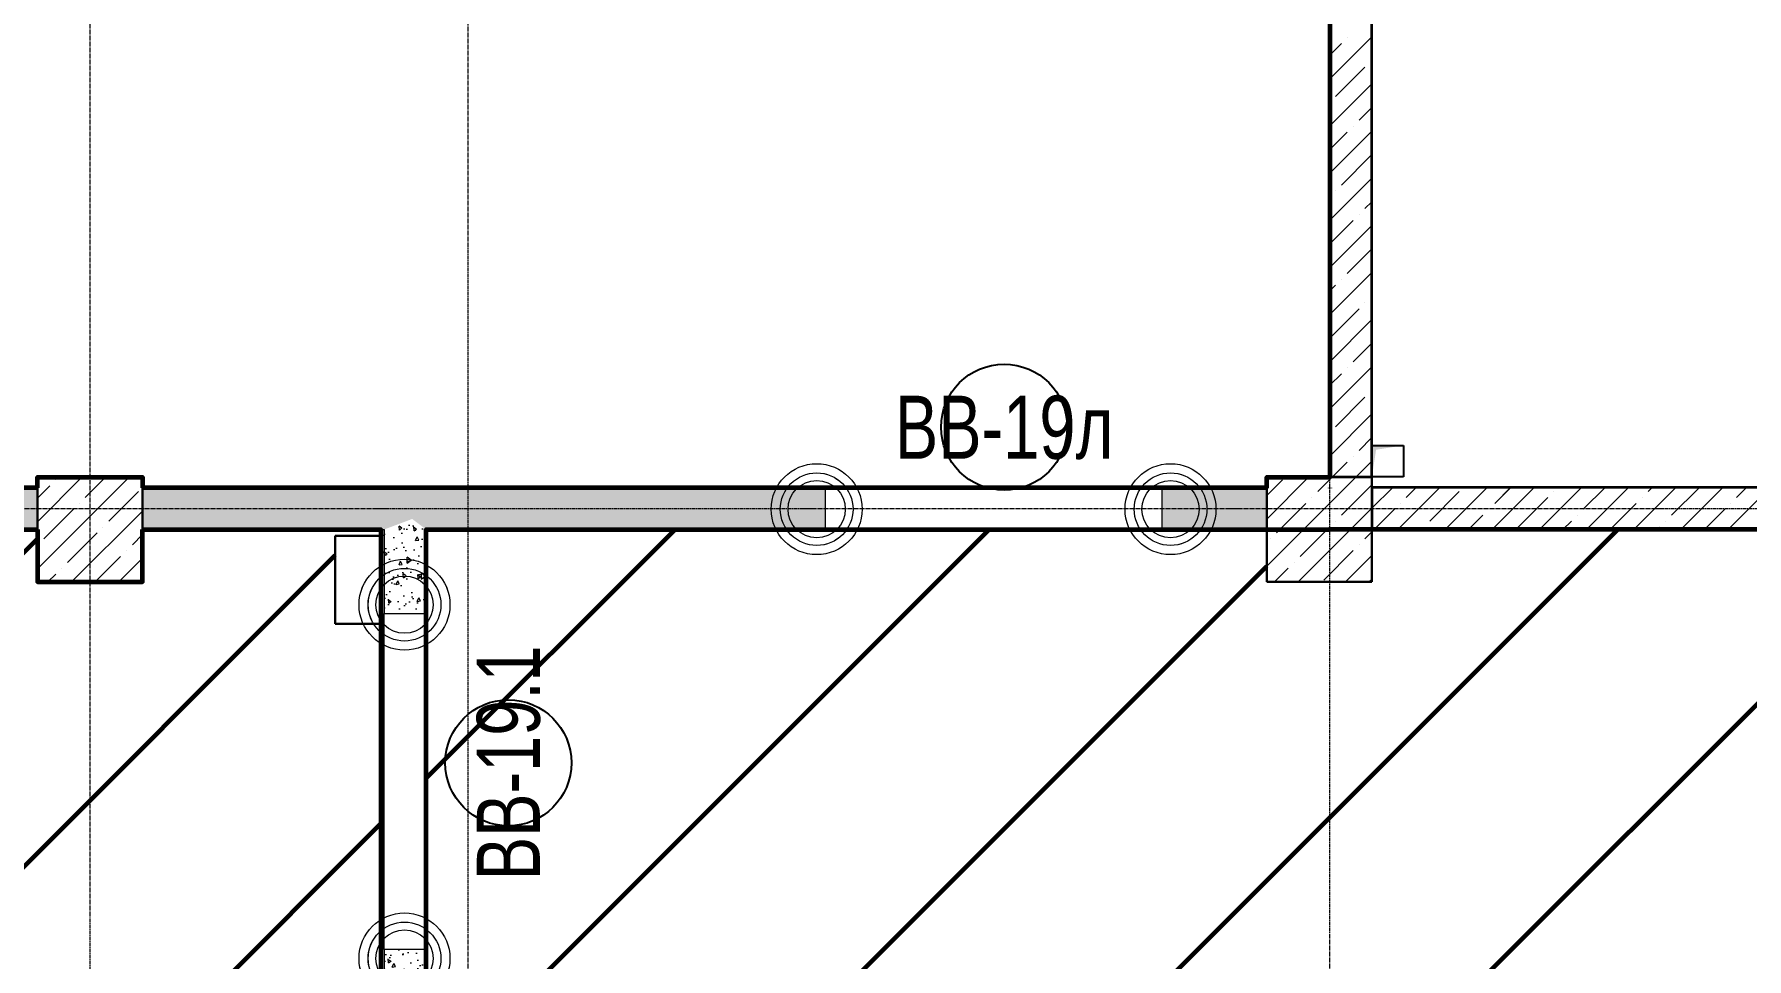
# Model space of a CAD drawing. Header units: millimetres. Extents: x 470010 to 1231400, y -134005 to 421770.
# Drawn here: x 690908 to 699058, y -4855 to -454 of the extents above; entities that cross this region are included whole.
import ezdxf
from ezdxf.enums import TextEntityAlignment as Align

# ---------------------------------------------------------------- set-up
doc = ezdxf.new("R2010")
doc.units = ezdxf.units.MM
doc.linetypes.add('CENTER2', pattern=[28.575, 19.05, -3.175, 3.175, -3.175])
doc.linetypes.add('HIDDEN2', pattern=[4.7625, 3.175, -1.5875])
doc.layers.get('Defpoints').update_dxf_attribs({"color": 140})
for name, color, linetype, lineweight in [('0) шп потолок', 3, 'Continuous', 60), ('АР_Витраж марка', 140, 'Continuous', 9), ('АР_Колонны', 70, 'Continuous', 30), ('АР_Стены ЖБ', 7, 'Continuous', 35), ('АР_Стены ПЕНОблок', 52, 'Continuous', 20), ('АР_Штриховка', 8, 'Continuous', 0)]:
    doc.layers.add(name, color=color, linetype=linetype, lineweight=lineweight)
doc.layers.add('АР_Делит', color=120, linetype='Continuous', lineweight=0, plot=False)
doc.layers.add('РД_Проем', color=230, linetype='Continuous', lineweight=0, plot=False)
for name, color, linetype, lineweight, true_color in [('МАГНИТЫ', 7, 'Continuous', 30, 0xd100d1), ('РД_Оси_100', 7, 'Continuous', 0, 0x525252), ('РД_проем_инж перемыч_фахверк', 7, 'Continuous', 18, 0xff1f1f)]:
    doc.layers.add(name, color=color, linetype=linetype, lineweight=lineweight, true_color=true_color)
doc.layers.add('РД_Витраж_вн', color=7, linetype='Continuous', true_color=0x148aff)
doc.styles.add('Arial_09', font='ARIALN.TTF', dxfattribs={"width": 0.9})
doc.styles.add('style1', font='ARIALN.TTF')

# ---------------------------------------------------------------- blocks, each defined once
blk = doc.blocks.new('СОШ_2200_АР_ОСИ_М100_28.05.24')
at = {"layer": 'РД_Оси_100', "color": 251, "linetype": 'CENTER2', "true_color": 0x636466}
for p, q in [((20100, -6155), (20100, 139938.679)), ((24200, -6155), (24200, 139938.679)), ((-5954.958, 90900), (119910, 90900))]:
    blk.add_line(p, q, dxfattribs=at)
blk.add_lwpolyline([(18300, -6196.31), (18300, 139538.679), (18450, 139938.679)], dxfattribs=at)
blk = doc.blocks.new('МаркаВитража1')
at = {"layer": 'Defpoints'}
blk.add_circle((0, 0), 3, dxfattribs=at)
at = {"color": 0, "linetype": 'ByBlock', "lineweight": -2, "style": 'Arial_09', "width": 0.9}
blk.add_attdef('АР-ОКНО:НАИМЕНОВАНИЕ', text='', height=3, dxfattribs=at).set_placement((0, 0), align=Align.MIDDLE)
blk = doc.blocks.new('A$C9108343f')
at = {"layer": 'АР_Штриховка', "linetype": 'Continuous', "lineweight": 0, "true_color": 0x000000}
h = blk.add_hatch(dxfattribs=at)
h.set_pattern_fill('AR-CONC', color=18, angle=-315, style=0)
h.set_pattern_definition([(95, (-63444.08, -115658.25), (140.09465, 117.55338), [19.05, -209.55]), (40, (-63444.08, -115658.25), (-160.01845, 110.17673), [15.24, -167.64058]), (145.451445, (-63432.4, -115648.45), (-19.9238, 227.7301), [16.19001, -178.09024]), (91.1842, (-63480, -115622.33), (221.41024, 161.95341), [28.575, -314.325]), (141.63556, (-63461.55, -115608.83), (-7.08662, 342.82676), [24.28502, -267.1356]), (36.18415, (-63480, -115622.33), (-7.08662, 342.82676), [22.85997, -251.45973]), (66, (-63453.06, -115613.35), (179.51998, 34.89515), [19.05, -209.55]), (11, (-63453.06, -115613.35), (-86.53993, 173.9412), [15.24, -167.64]), (116.451445, (-63438.1, -115610.44), (92.98005, 208.83634), [16.19001, -178.08994]), (82.5, (-63444.08, -115658.25), (-57.605469, 61.973414), [0, -165.608, 0, -170.18, 0, -168.275]), (52.5, (-63444.08, -115658.25), (-23.589727, 118.087), [0, -97.028, 0, -161.798, 0, -64.135]), (12.5, (-63484.135, -115698.3), (99.927863, 91.826196), [0, -63.5, 0, -198.12, 0, -262.89]), (2.5, (-63502.1, -115716.26), (86.763904, 122.72239), [0, -82.55, 0, -131.572, 0, -186.69])])
h.paths.add_polyline_path([(20005, 97755), (20005, 97555), (25205, 97555), (25205, 97755)], flags=0)
h = blk.add_hatch(dxfattribs=at)
h.set_pattern_fill('AR-CONC', color=18, angle=-315, style=0)
h.set_pattern_definition([(95, (-63444.08, -115658.25), (140.09465, 117.55338), [19.05, -209.55]), (40, (-63444.08, -115658.25), (-160.01845, 110.17673), [15.24, -167.64058]), (145.451445, (-63432.4, -115648.45), (-19.9238, 227.7301), [16.19001, -178.09024]), (91.1842, (-63480, -115622.33), (221.41024, 161.95341), [28.575, -314.325]), (141.63556, (-63461.55, -115608.83), (-7.08662, 342.82676), [24.28502, -267.1356]), (36.18415, (-63480, -115622.33), (-7.08662, 342.82676), [22.85997, -251.45973]), (66, (-63453.06, -115613.35), (179.51998, 34.89515), [19.05, -209.55]), (11, (-63453.06, -115613.35), (-86.53993, 173.9412), [15.24, -167.64]), (116.451445, (-63438.1, -115610.44), (92.98005, 208.83634), [16.19001, -178.08994]), (82.5, (-63444.08, -115658.25), (-57.605469, 61.973414), [0, -165.608, 0, -170.18, 0, -168.275]), (52.5, (-63444.08, -115658.25), (-23.589727, 118.087), [0, -97.028, 0, -161.798, 0, -64.135]), (12.5, (-63484.135, -115698.3), (99.927863, 91.826196), [0, -63.5, 0, -198.12, 0, -262.89]), (2.5, (-63502.1, -115716.26), (86.763904, 122.72239), [0, -82.55, 0, -131.572, 0, -186.69])])
h.paths.add_polyline_path([(25705, 97755), (25705, 97555), (26855, 97555), (26988.3, 97605), (27055, 97755)], flags=0)
h.paths.add_polyline_path([(27055, 97755), (26988.3, 97605), (27055, 97555), (28955, 97555), (28955, 97755)], flags=0)
h.paths.add_polyline_path([(30555, 97755), (30555, 97555), (31055, 97555), (31055, 97755)], flags=0)
h = blk.add_hatch(dxfattribs=at)
h.set_pattern_fill('AR-CONC', color=18, angle=45, style=0)
h.set_pattern_definition([(95, (-63444.08, -115658.25), (140.09465, 117.55338), [19.05, -209.55]), (40, (-63444.08, -115658.25), (-160.01845, 110.17673), [15.24, -167.64058]), (145.451445, (-63432.4, -115648.45), (-19.9238, 227.7301), [16.19001, -178.09024]), (91.1842, (-63480, -115622.33), (221.41024, 161.95341), [28.575, -314.325]), (141.63556, (-63461.55, -115608.83), (-7.08662, 342.82676), [24.28502, -267.1356]), (36.18415, (-63480, -115622.33), (-7.08662, 342.82676), [22.85997, -251.45973]), (66, (-63453.06, -115613.35), (179.51998, 34.89515), [19.05, -209.55]), (11, (-63453.06, -115613.35), (-86.53993, 173.9412), [15.24, -167.64]), (116.451445, (-63438.1, -115610.44), (92.98005, 208.83634), [16.19001, -178.08994]), (82.5, (-63444.08, -115658.25), (-57.605469, 61.973414), [0, -165.608, 0, -170.18, 0, -168.275]), (52.5, (-63444.08, -115658.25), (-23.589727, 118.087), [0, -97.028, 0, -161.798, 0, -64.135]), (12.5, (-63484.135, -115698.3), (99.927863, 91.826196), [0, -63.5, 0, -198.12, 0, -262.89]), (2.5, (-63502.1, -115716.26), (86.763904, 122.72239), [0, -82.55, 0, -131.572, 0, -186.69])])
h.paths.add_polyline_path([(26855, 94155), (27055, 94155), (27055, 95555), (26855, 95555)], flags=0)
h.paths.add_polyline_path([(26855, 97155), (27055, 97155), (27055, 97555), (26988.3, 97605), (26855, 97555)], flags=0)
at = {"color": 18, "linetype": 'Continuous', "true_color": 0x000000}
for p, q in [((31555, 97805), (31555, 97955)), ((31555, 97955), (31705, 97955)), ((31555, 97805), (31555, 97955)), ((31555, 97955), (31705, 97955)), ((31705, 97955), (31705, 97805)), ((31705, 97955), (31705, 97805)), ((31705, 97805), (31555, 97805)), ((31705, 97805), (31555, 97805))]:
    blk.add_line(p, q, dxfattribs=at)
blk.add_solid([(31555, 97805), (31555, 97955), (31575.2, 97934.5), (31705, 97955)], dxfattribs=at)
blk.add_solid([(31555, 97805), (31555, 97955), (31575.2, 97934.5), (31705, 97955)], dxfattribs=at)
at = {"layer": '0) шп потолок'}
for points in [[(13363.4, 97803.7), (13363.4, 107155.2), (31355, 107155.2), (31355, 97803.7)], [(25205, 97753.7), (25205, 97803.7), (25705, 97803.7), (25705, 97753.7)], [(31055, 97752.4), (31055, 97803.7), (31355, 97803.7)], [(25205, 97753.7), (20005, 97753.7)], [(31055, 97753.7), (25705, 97753.7)], [(31355, 97753.7), (31355, 97752.4)], [(20005, 97555), (25205, 97555)], [(25205, 97555), (25205, 97305), (25705, 97305), (25705, 97555)], [(25705, 97555), (26839, 97555), (26839, 95417.4)], [(31355, 95355), (31355, 94155), (27055, 94155), (27055, 97555), (31355, 97555)], [(40505, 97405), (40505, 97555), (31355, 97555)]]:
    blk.add_lwpolyline(points, dxfattribs=at)
at = {"layer": 'АР_Делит', "color": 18, "true_color": 0x000000}
for p, q in [((31555, 97755), (31555, 107155)), ((31555, 97755), (31555, 107155)), ((35555, 97755), (31555, 97755)), ((35555, 97755), (31555, 97755))]:
    blk.add_line(p, q, dxfattribs=at)
for centre, radius in [((28913, 97651.6), 216.3), ((28913, 97651.6), 173), ((30596.9, 97651.6), 216.3), ((30596.9, 97651.6), 173), ((28913, 97651.6), 136.2), ((30596.9, 97651.6), 136.2), ((26951.6, 97196.9), 216.3), ((26951.6, 97196.9), 173), ((26951.6, 97196.9), 136.2), ((26951.6, 95513.1), 216.3), ((26951.6, 95513.1), 173), ((26951.6, 95513.1), 136.2)]:
    blk.add_circle(centre, radius, dxfattribs=at)
at = {"layer": 'АР_Колонны', "color": 18, "linetype": 'HIDDEN2', "lineweight": 25, "true_color": 0x000000}
for p, q in [((25205, 97805), (25705, 97805)), ((25205, 97305), (25205, 97805)), ((25705, 97805), (25705, 97305)), ((31055, 97805), (31555, 97805)), ((31055, 97305), (31055, 97805)), ((31555, 97805), (31555, 97305)), ((25705, 97305), (25205, 97305)), ((31555, 97305), (31055, 97305))]:
    blk.add_line(p, q, dxfattribs=at)
at = {"layer": 'АР_Колонны', "color": 18, "linetype": 'Continuous', "lineweight": 15, "true_color": 0x000000}
for p, q in [((25705, 97805), (25205, 97805)), ((25205, 97805), (25205, 97305)), ((25705, 97805), (25205, 97805)), ((25205, 97805), (25205, 97305)), ((25705, 97305), (25705, 97805)), ((25705, 97305), (25705, 97805)), ((31555, 97805), (31055, 97805)), ((31055, 97805), (31055, 97305)), ((31555, 97805), (31055, 97805)), ((31055, 97805), (31055, 97305)), ((31555, 97305), (31555, 97805)), ((31555, 97305), (31555, 97805)), ((25205, 97305), (25705, 97305)), ((25205, 97305), (25705, 97305)), ((31055, 97305), (31555, 97305)), ((31055, 97305), (31555, 97305))]:
    blk.add_line(p, q, dxfattribs=at)
at = {"layer": 'АР_Стены ЖБ', "color": 18, "linetype": 'Continuous', "lineweight": 35, "true_color": 0x000000}
for p, q in [((31355, 106855), (31355, 97805)), ((31555, 97805), (31555, 106855)), ((31355, 97805), (31555, 97805)), ((35555, 97755), (31555, 97755)), ((31555, 97755), (31555, 97555)), ((31555, 97555), (35755, 97555))]:
    blk.add_line(p, q, dxfattribs=at)
at = {"layer": 'АР_Стены ЖБ', "color": 18, "linetype": 'Continuous', "lineweight": 30, "true_color": 0x000000}
for p, q in [((25705, 97805), (25205, 97805)), ((25205, 97805), (25205, 97305)), ((25705, 97305), (25705, 97805)), ((31555, 97805), (31055, 97805)), ((31055, 97805), (31055, 97305)), ((31555, 97305), (31555, 97805)), ((25205, 97305), (25705, 97305)), ((31055, 97305), (31555, 97305))]:
    blk.add_line(p, q, dxfattribs=at)
at = {"layer": 'АР_Стены ПЕНОблок', "color": 18, "linetype": 'Continuous', "lineweight": 20, "true_color": 0x000000}
for p, q in [((25205, 97755), (20005, 97755)), ((25205, 97555), (25205, 97755)), ((25705, 97755), (25705, 97555)), ((27055, 97755), (25705, 97755)), ((28955, 97755), (27055, 97755)), ((28955, 97555), (28955, 97755)), ((30555, 97755), (30555, 97555)), ((31055, 97755), (30555, 97755)), ((31055, 97555), (31055, 97755)), ((20005, 97555), (25205, 97555)), ((25705, 97555), (26855, 97555)), ((26855, 97555), (26855, 97155)), ((27055, 97155), (27055, 97555)), ((27055, 97555), (28955, 97555)), ((30555, 97555), (31055, 97555)), ((26855, 97155), (27055, 97155)), ((27055, 95555), (26855, 95555)), ((26855, 95555), (26855, 94155)), ((27055, 94155), (27055, 95555))]:
    blk.add_line(p, q, dxfattribs=at)
at = {"layer": 'АР_Штриховка', "color": 18, "linetype": 'Continuous', "lineweight": 5, "true_color": 0x000000}
for p, q in [((31355, 99700.7), (31555, 99900.7)), ((31355, 99813), (31409.9, 99867.9)), ((31437.9, 99896), (31437.9, 99896)), ((31381.8, 99615.3), (31522.1, 99755.6)), ((31550.2, 99783.7), (31550.2, 99783.7)), ((31355, 99476.2), (31555, 99676.2)), ((31494.1, 99503.1), (31555, 99564)), ((31355, 99251.7), (31555, 99451.7)), ((31355, 99364), (31437.9, 99446.9)), ((31466, 99475), (31466, 99475)), ((31409.9, 99194.4), (31550.2, 99334.7)), ((31355, 99027.2), (31555, 99227.2)), ((31381.8, 99166.3), (31381.8, 99166.3)), ((31522.1, 99082.1), (31555, 99115)), ((31355, 98915), (31466, 99026)), ((31494.1, 99054.1), (31494.1, 99054.1)), ((31355, 98802.7), (31555, 99002.7)), ((31437.9, 98773.4), (31555, 98890.5)), ((31355, 98578.2), (31555, 98778.2)), ((31355, 98690.5), (31381.8, 98717.3)), ((31409.9, 98745.4), (31409.9, 98745.4)), ((31522.1, 98633.1), (31522.1, 98633.1)), ((31550.2, 98661.2), (31555, 98665.9)), ((31355, 98465.9), (31494.1, 98605)), ((31355, 98353.7), (31555, 98553.7)), ((31466, 98352.5), (31555, 98441.4)), ((31355, 98129.2), (31555, 98329.2)), ((31355, 98241.4), (31409.9, 98296.4)), ((31437.9, 98324.4), (31437.9, 98324.4)), ((31550.2, 98212.2), (31550.2, 98212.2)), ((31381.8, 98043.8), (31522.1, 98184.1)), ((31355, 97904.7), (31555, 98104.7)), ((31494.1, 97931.5), (31555, 97992.4)), ((31367.5, 97805), (31437.9, 97875.4)), ((31466, 97903.5), (31466, 97903.5)), ((31479.8, 97805), (31555, 97880.2)), ((25205, 97591.8), (25418.1, 97805)), ((25205, 97367.3), (25642.6, 97805)), ((25432.4, 97707), (25530.4, 97805)), ((31055, 97604.7), (31255.3, 97805)), ((31055, 97380.2), (31479.8, 97805)), ((31297.6, 97735.1), (31367.5, 97805)), ((25205, 97704.1), (25264, 97763.1)), ((25292.1, 97791.2), (25292.1, 97791.2)), ((25544.6, 97594.8), (25685, 97735.1)), ((31055, 97716.9), (31129.2, 97791.2)), ((31409.9, 97622.8), (31550.2, 97763.1)), ((31555, 97655.7), (31654.3, 97755)), ((31678.8, 97555), (31878.8, 97755)), ((31718.6, 97707), (31766.5, 97755)), ((31830.8, 97594.8), (31971.1, 97735.1)), ((31903.3, 97555), (32103.3, 97755)), ((32127.8, 97555), (32327.8, 97755)), ((32139.5, 97679), (32215.6, 97755)), ((32352.3, 97555), (32552.3, 97755)), ((32420.2, 97735.1), (32420.2, 97735.1)), ((32560.5, 97650.9), (32664.6, 97755)), ((32576.8, 97555), (32776.8, 97755)), ((32801.3, 97555), (33001.3, 97755)), ((32869.2, 97735.1), (32889.1, 97755)), ((32981.4, 97622.8), (33113.6, 97755)), ((33025.8, 97555), (33225.8, 97755)), ((33250.3, 97555), (33450.3, 97755)), ((33290.1, 97707), (33338.1, 97755)), ((25235.9, 97510.6), (25376.3, 97650.9)), ((25367.1, 97305), (25705, 97642.8)), ((25404.3, 97679), (25404.3, 97679)), ((31101.2, 97538.6), (31241.5, 97679)), ((31204.3, 97305), (31555, 97655.7)), ((31269.6, 97707), (31269.6, 97707)), ((31566.5, 97555), (31662.4, 97650.9)), ((31690.5, 97679), (31690.5, 97679)), ((32111.5, 97650.9), (32111.5, 97650.9)), ((32251.8, 97566.7), (32392.1, 97707)), ((32689.1, 97555), (32813, 97679)), ((32841.1, 97707), (32841.1, 97707)), ((33138.1, 97555), (33234, 97650.9)), ((33262.1, 97679), (33262.1, 97679)), ((25516.6, 97566.7), (25516.6, 97566.7)), ((31213.4, 97426.4), (31353.7, 97566.7)), ((31381.8, 97594.8), (31381.8, 97594.8)), ((31802.8, 97566.7), (31802.8, 97566.7)), ((32015.6, 97555), (32083.4, 97622.8)), ((32464.6, 97555), (32504.3, 97594.8)), ((32532.4, 97622.8), (32532.4, 97622.8)), ((32913.6, 97555), (32925.3, 97566.7)), ((32953.4, 97594.8), (32953.4, 97594.8)), ((25207.9, 97482.5), (25207.9, 97482.5)), ((25348.2, 97398.3), (25488.5, 97538.6)), ((25656.9, 97482.5), (25705, 97530.6)), ((31073.1, 97510.6), (31073.1, 97510.6)), ((31494.1, 97482.5), (31494.1, 97482.5)), ((31522.1, 97510.6), (31555, 97543.4)), ((25479.4, 97305), (25600.8, 97426.4)), ((25591.6, 97305), (25705, 97418.3)), ((25628.8, 97454.5), (25628.8, 97454.5)), ((31185.4, 97398.3), (31185.4, 97398.3)), ((31325.7, 97314.1), (31466, 97454.5)), ((31428.8, 97305), (31555, 97431.2)), ((25254.9, 97305), (25292.1, 97342.2)), ((25320.1, 97370.3), (25320.1, 97370.3)), ((25703.9, 97305), (25705, 97306.1)), ((31092, 97305), (31157.3, 97370.3)), ((31541.1, 97305), (31555, 97318.9))]:
    blk.add_line(p, q, dxfattribs=at)
at = {"layer": 'МАГНИТЫ', "color": 18, "true_color": 0x000000}
for p, q in [((26839, 97525.3), (26622.3, 97525.3)), ((26622.3, 97525.3), (26622.3, 97105.6)), ((26839, 97105.6), (26839, 97525.3)), ((26622.3, 97105.6), (26839, 97105.6))]:
    blk.add_line(p, q, dxfattribs=at)
at = {"layer": 'РД_Витраж_вн', "color": 18, "linetype": 'Continuous', "lineweight": 15, "true_color": 0x000000}
for p, q in [((28955, 97755), (30555, 97755)), ((28955, 97555), (30555, 97555)), ((26855, 95555), (26855, 97155)), ((27055, 95555), (27055, 97155))]:
    blk.add_line(p, q, dxfattribs=at)
at = {"layer": 'РД_Проем', "color": 18, "linetype": 'Continuous', "lineweight": 15, "true_color": 0x000000}
for p, q in [((28955, 97755), (30555, 97755)), ((28955, 97555), (30555, 97555)), ((26855, 95555), (26855, 97155)), ((27055, 95555), (27055, 97155))]:
    blk.add_line(p, q, dxfattribs=at)
at = {"layer": 'РД_проем_инж перемыч_фахверк', "color": 18, "linetype": 'Continuous', "lineweight": 15, "true_color": 0x000000}
for p, q in [((30555, 97755), (28955, 97755)), ((30555, 97555), (28955, 97555)), ((26855, 95555), (26855, 97155)), ((27055, 95555), (27055, 97155))]:
    blk.add_line(p, q, dxfattribs=at)
at = {"layer": 'АР_Витраж марка', "color": 18, "linetype": 'Continuous', "lineweight": 15, "true_color": 0x000000, "xscale": 100, "yscale": 100, "zscale": 100}
blk.add_blockref('МаркаВитража1', (29805.1, 98041.8), dxfattribs=at).add_auto_attribs({'АР-ОКНО:НАИМЕНОВАНИЕ': 'ВВ-19л'})
at = {"layer": 'АР_Витраж марка', "color": 18, "linetype": 'Continuous', "lineweight": 15, "true_color": 0x000000, "xscale": 100, "yscale": 100, "zscale": 100, "rotation": 89.99999999999999}
blk.add_blockref('МаркаВитража1', (27445.6, 96444.2), dxfattribs=at).add_auto_attribs({'АР-ОКНО:НАИМЕНОВАНИЕ': 'ВВ-19.1'})
at = {"layer": 'РД_Оси_100'}
blk.add_blockref('СОШ_2200_АР_ОСИ_М100_28.05.24', (7155, 6755), dxfattribs=at)
at = {"layer": 'Defpoints', "color": 18, "true_color": 0x000000, "style": 'style1'}
for p in [(143949.3, 316089.1), (143975, 281639.5), (143890.4, 273244.7), (143840, 264276.8), (143967.8, 254892.4), (12252, 104178.1), (12382.6, 96023.1)]:
    blk.add_attdef('АР-ПОМЕЩЕНИЕ:НАИМЕНОВАНИЕ', text='', height=100, dxfattribs=at).set_placement(p, align=Align.MIDDLE)
at = {"layer": 'Defpoints', "color": 18, "true_color": 0x000000, "style": 'style1', "flags": 8}
for p in [(143951.3, 279099.1), (143848.3, 269251.1), (143875.3, 260094.2), (144049.7, 250824.7), (163419.3, 238153.4), (155897.5, 237966), (183037.2, 237966), (143342.9, 237876.2)]:
    blk.add_attdef('АР-ПОМЕЩЕНИЕ:НАИМЕНОВАНИЕ', text='', height=100, dxfattribs=at).set_placement(p, align=Align.MIDDLE)

msp = doc.modelspace()

# ---------------------------------------------------------------- hatches: boundary and pattern name
at = {"layer": '0) шп потолок'}
h = msp.add_hatch(dxfattribs=at)
h.set_pattern_fill('ANSI31', color=3, scale=333)
h.paths.add_polyline_path([(714593.57, 6788.758), (712723.57, 6788.758), (712723.57, 6488.758), (712473.57, 6488.758), (712473.57, 3788.758), (712473.57, 2938.758), (712723.57, 2938.758), (712723.57, 2438.758), (712473.57, 2438.758), (712473.57, -2461.242), (712723.57, -2461.242), (712723.57, -2961.242), (714593.57, -2961.242)])
h.paths.add_polyline_path([(712753.57, 6599.212, -1), (712999.455, 6599.212, -1)], flags=16)
h.paths.add_polyline_path([(718363.57, -3011.242), (718273.57, -3011.242), (714593.57, -3011.242), (712723.57, -2961.242), (712723.57, -2989.526), (711945.1, -2989.526), (711323.57, -2961.242), (710019.577, -2961.242), (708193.571, -2961.242), (706723.57, -2961.242), (706223.57, -2961.242), (706223.57, -2811.242), (704923.57, -2811.242), (704883.7, -2811.242), (704523.57, -2811.242), (702823.57, -2811.242), (701473.57, -2811.242), (697285.158, -2811.242), (697273.57, -2822.83), (697273.57, -3061.242), (696773.57, -3061.242), (696773.57, -2811.242), (696273.57, -2811.242), (694673.57, -2811.242), (692773.57, -2811.242), (692773.57, -3211.242), (692773.57, -4811.242), (692773.57, -6211.242), (693537.728, -6211.242), (695721.755, -6211.242), (696873.57, -6211.242), (697073.57, -6211.242), (697073.57, -5011.242), (700673.57, -5011.242), (702713.57, -5011.242), (704009.577, -5011.242), (706223.57, -5011.242), (706723.573, -5011.242), (708123.57, -5011.242), (709453.57, -5011.242), (709683.57, -5011.242), (710983.57, -5011.242), (712223.57, -5011.242), (712773.57, -5011.242), (714142.501, -5011.242), (718363.57, -5011.242), (718363.57, -4711.242)])
h.paths.add_polyline_path([(717877.889, -3302.242), (717877.889, -3085.57), (718297.563, -3085.57), (718297.563, -3302.242)], flags=16)
h.paths.add_polyline_path([(717876.889, -4728.57), (718296.563, -4728.57), (718296.563, -4945.242), (717876.889, -4945.242)], flags=16)
h = msp.add_hatch(dxfattribs=at)
h.set_pattern_fill('ANSI31', color=3, scale=333)
h.paths.add_polyline_path([(692573.57, -5368.49), (692340.917, -5368.49), (692340.917, -4949.182), (692340.917, -4948.816), (692557.589, -4948.816), (692557.589, -3260.628), (692340.917, -3260.628), (692340.917, -2811.242), (691447.991, -2811.242), (691423.57, -2835.663), (691423.57, -3061.242), (690923.57, -3061.242), (690923.57, -2811.242), (685723.57, -2811.242), (685723.57, -3061.242), (685223.57, -3061.242), (685223.57, -2811.242), (679436.899, -2811.242), (679423.57, -2824.571), (679423.57, -3061.242), (678923.57, -3061.242), (678923.57, -2811.242), (674843.57, -2811.242), (674843.57, -3131.242), (672973.57, -3131.242), (672973.57, -4861.242), (673273.57, -4861.242), (673273.57, -4948.816), (678973.57, -4948.816), (678973.57, -4911.242), (679373.57, -4911.242), (685273.57, -4937.019), (685273.57, -4911.242), (685673.57, -4911.242), (687973.686, -4948.816), (687973.686, -5011.242), (687973.944, -5011.242), (687973.944, -8731.242), (690973.57, -8731.242), (690973.57, -6211.242), (692573.57, -6211.242)])
at = {"layer": 'АР_Штриховка', "linetype": 'Continuous', "lineweight": 0, "true_color": 0x000000}
h = msp.add_hatch(dxfattribs=at)
h.set_pattern_fill('AR-CONC', color=18, angle=-315, style=0)
h.set_pattern_definition([(95, (602274.53, -216024.49), (140.09465, 117.55338), [19.05, -209.55]), (40, (602274.53, -216024.5), (-160.01845, 110.17673), [15.24, -167.64058]), (145.451445, (602286.2, -216014.7), (-19.9238, 227.7301), [16.19001, -178.09024]), (91.1842, (602238.6, -215988.57), (221.41024, 161.95341), [28.575, -314.325]), (141.63556, (602257.06, -215975.07), (-7.08662, 342.82676), [24.28502, -267.1356]), (36.18415, (602238.6, -215988.57), (-7.08662, 342.82676), [22.85997, -251.45973]), (66, (602265.55, -215979.59), (179.51998, 34.89515), [19.05, -209.55]), (11, (602265.55, -215979.59), (-86.53993, 173.9412), [15.24, -167.64]), (116.451445, (602280.51, -215976.68), (92.98005, 208.83634), [16.19001, -178.08994]), (82.5, (602274.53, -216024.49), (-57.605469, 61.973414), [0, -165.608, 0, -170.18, 0, -168.275]), (52.5, (602274.53, -216024.49), (-23.589727, 118.087), [0, -97.028, 0, -161.798, 0, -64.135]), (12.5, (602234.48, -216064.544), (99.927863, 91.826196), [0, -63.5, 0, -198.12, 0, -262.89]), (2.5, (602216.52, -216082.5), (86.763904, 122.72239), [0, -82.55, 0, -131.572, 0, -186.69])])
h.paths.add_polyline_path([(685723.573, -2611.242), (685723.573, -2811.242), (690923.57, -2811.242), (690923.57, -2611.242)], flags=0)
h = msp.add_hatch(dxfattribs=at)
h.set_pattern_fill('AR-CONC', color=18, angle=-315, style=0)
h.set_pattern_definition([(95, (602274.53, -216024.49), (140.09465, 117.55338), [19.05, -209.55]), (40, (602274.53, -216024.5), (-160.01845, 110.17673), [15.24, -167.64058]), (145.451445, (602286.2, -216014.7), (-19.9238, 227.7301), [16.19001, -178.09024]), (91.1842, (602238.6, -215988.57), (221.41024, 161.95341), [28.575, -314.325]), (141.63556, (602257.06, -215975.07), (-7.08662, 342.82676), [24.28502, -267.1356]), (36.18415, (602238.6, -215988.57), (-7.08662, 342.82676), [22.85997, -251.45973]), (66, (602265.55, -215979.59), (179.51998, 34.89515), [19.05, -209.55]), (11, (602265.55, -215979.59), (-86.53993, 173.9412), [15.24, -167.64]), (116.451445, (602280.51, -215976.68), (92.98005, 208.83634), [16.19001, -178.08994]), (82.5, (602274.53, -216024.49), (-57.605469, 61.973414), [0, -165.608, 0, -170.18, 0, -168.275]), (52.5, (602274.53, -216024.49), (-23.589727, 118.087), [0, -97.028, 0, -161.798, 0, -64.135]), (12.5, (602234.48, -216064.544), (99.927863, 91.826196), [0, -63.5, 0, -198.12, 0, -262.89]), (2.5, (602216.52, -216082.5), (86.763904, 122.72239), [0, -82.55, 0, -131.572, 0, -186.69])])
h.paths.add_polyline_path([(691423.573, -2611.242), (691423.573, -2811.242), (692573.57, -2811.242), (692706.903, -2761.242), (692773.57, -2611.242)], flags=0)
h.paths.add_polyline_path([(692773.57, -2611.242), (692706.903, -2761.242), (692773.57, -2811.242), (694673.57, -2811.242), (694673.57, -2611.242)], flags=0)
h.paths.add_polyline_path([(696273.57, -2611.242), (696273.57, -2811.242), (696773.57, -2811.242), (696773.57, -2611.242)], flags=0)
h = msp.add_hatch(dxfattribs=at)
h.set_pattern_fill('AR-CONC', color=18, angle=45, style=0)
h.set_pattern_definition([(95, (602274.53, -216024.49), (140.09465, 117.55338), [19.05, -209.55]), (40, (602274.53, -216024.5), (-160.01845, 110.17673), [15.24, -167.64058]), (145.451445, (602286.2, -216014.7), (-19.9238, 227.7301), [16.19001, -178.09024]), (91.1842, (602238.6, -215988.57), (221.41024, 161.95341), [28.575, -314.325]), (141.63556, (602257.06, -215975.07), (-7.08662, 342.82676), [24.28502, -267.1356]), (36.18415, (602238.6, -215988.57), (-7.08662, 342.82676), [22.85997, -251.45973]), (66, (602265.55, -215979.59), (179.51998, 34.89515), [19.05, -209.55]), (11, (602265.55, -215979.59), (-86.53993, 173.9412), [15.24, -167.64]), (116.451445, (602280.51, -215976.68), (92.98005, 208.83634), [16.19001, -178.08994]), (82.5, (602274.53, -216024.49), (-57.605469, 61.973414), [0, -165.608, 0, -170.18, 0, -168.275]), (52.5, (602274.53, -216024.49), (-23.589727, 118.087), [0, -97.028, 0, -161.798, 0, -64.135]), (12.5, (602234.48, -216064.544), (99.927863, 91.826196), [0, -63.5, 0, -198.12, 0, -262.89]), (2.5, (602216.52, -216082.5), (86.763904, 122.72239), [0, -82.55, 0, -131.572, 0, -186.69])])
h.paths.add_polyline_path([(692573.57, -6211.242), (692773.57, -6211.242), (692773.57, -4811.242), (692573.57, -4811.242)], flags=0)
h.paths.add_polyline_path([(692573.57, -3211.242), (692773.57, -3211.242), (692773.57, -2811.242), (692706.903, -2761.242), (692573.57, -2811.242)], flags=0)

# ---------------------------------------------------------------- linework, layer by layer
at = {"color": 18, "linetype": 'Continuous', "true_color": 0x000000}
for p, q in [((697273.57, -2561.242), (697273.57, -2411.242)), ((697273.57, -2411.242), (697423.57, -2411.242)), ((697273.57, -2561.242), (697273.57, -2411.242)), ((697273.57, -2411.242), (697423.57, -2411.242)), ((697423.57, -2411.242), (697423.57, -2561.242)), ((697423.57, -2411.242), (697423.57, -2561.242)), ((697423.57, -2561.242), (697273.57, -2561.242)), ((697423.57, -2561.242), (697273.57, -2561.242))]:
    msp.add_line(p, q, dxfattribs=at)
msp.add_solid([(697273.57, -2561.242), (697273.57, -2411.242), (697293.767, -2431.729), (697423.57, -2411.242)], dxfattribs=at)
msp.add_solid([(697273.57, -2561.242), (697273.57, -2411.242), (697293.767, -2431.729), (697423.57, -2411.242)], dxfattribs=at)
at = {"layer": '0) шп потолок'}
for points in [[(679082.014, -2562.566), (679082.014, 6788.994), (697073.57, 6788.994), (697073.57, -2562.566)], [(690923.57, -2612.566), (690923.57, -2562.566), (691423.573, -2562.566), (691423.573, -2612.566)], [(696773.57, -2613.89), (696773.57, -2562.566), (697073.57, -2562.566)], [(690923.57, -2612.566), (685723.573, -2612.566)], [(696773.57, -2612.566), (691423.573, -2612.566)], [(697073.57, -2612.566), (697073.57, -2613.89)], [(685723.57, -2811.242), (690923.57, -2811.242)], [(690923.57, -2811.242), (690923.57, -3061.242), (691423.57, -3061.242), (691423.57, -2811.242)], [(691423.57, -2811.242), (692557.589, -2811.242), (692557.589, -4948.816)], [(697073.57, -5011.242), (697073.57, -6211.242), (692773.57, -6211.242), (692773.57, -2811.242), (697073.57, -2811.242)], [(706223.57, -2961.242), (706223.57, -2811.242), (697073.57, -2811.242)]]:
    msp.add_lwpolyline(points, dxfattribs=at)
at = {"layer": 'АР_Делит', "color": 18, "true_color": 0x000000}
for p, q in [((697273.57, -2611.242), (697273.57, 6788.758)), ((697273.57, -2611.242), (697273.57, 6788.758)), ((701273.57, -2611.242), (697273.57, -2611.242)), ((701273.57, -2611.242), (697273.57, -2611.242))]:
    msp.add_line(p, q, dxfattribs=at)
for centre, radius in [((694631.65, -2714.629), 216.336), ((696315.49, -2714.629), 216.336), ((694631.65, -2714.629), 173.036), ((694631.65, -2714.629), 136.212), ((696315.49, -2714.629), 173.036), ((696315.49, -2714.629), 136.212), ((692670.183, -3169.322), 216.336), ((692670.183, -3169.322), 173.036), ((692670.183, -3169.322), 136.212), ((692670.183, -4853.162), 216.336), ((692670.183, -4853.162), 173.036), ((692670.183, -4853.162), 136.212)]:
    msp.add_circle(centre, radius, dxfattribs=at)
at = {"layer": 'АР_Колонны', "color": 18, "linetype": 'HIDDEN2', "lineweight": 25, "true_color": 0x000000}
for p, q in [((690923.57, -2561.242), (691423.57, -2561.242)), ((690923.57, -3061.242), (690923.57, -2561.242)), ((691423.57, -2561.242), (691423.57, -3061.242)), ((696773.57, -2561.242), (697273.57, -2561.242)), ((696773.57, -3061.242), (696773.57, -2561.242)), ((697273.57, -2561.242), (697273.57, -3061.242)), ((691423.57, -3061.242), (690923.57, -3061.242)), ((697273.57, -3061.242), (696773.57, -3061.242))]:
    msp.add_line(p, q, dxfattribs=at)
at = {"layer": 'АР_Колонны', "color": 18, "linetype": 'Continuous', "lineweight": 15, "true_color": 0x000000}
for p, q in [((691423.57, -2561.242), (690923.57, -2561.242)), ((690923.57, -2561.242), (690923.57, -3061.242)), ((691423.57, -2561.242), (690923.57, -2561.242)), ((690923.57, -2561.242), (690923.57, -3061.242)), ((691423.57, -3061.242), (691423.57, -2561.242)), ((691423.57, -3061.242), (691423.57, -2561.242)), ((697273.57, -2561.242), (696773.57, -2561.242)), ((696773.57, -2561.242), (696773.57, -3061.242)), ((697273.57, -2561.242), (696773.57, -2561.242)), ((696773.57, -2561.242), (696773.57, -3061.242)), ((697273.57, -3061.242), (697273.57, -2561.242)), ((697273.57, -3061.242), (697273.57, -2561.242)), ((690923.57, -3061.242), (691423.57, -3061.242)), ((690923.57, -3061.242), (691423.57, -3061.242)), ((696773.57, -3061.242), (697273.57, -3061.242)), ((696773.57, -3061.242), (697273.57, -3061.242))]:
    msp.add_line(p, q, dxfattribs=at)
at = {"layer": 'АР_Стены ЖБ', "color": 18, "linetype": 'Continuous', "lineweight": 35, "true_color": 0x000000}
for p, q in [((697073.57, 6488.758), (697073.57, -2561.242)), ((697273.57, -2561.242), (697273.57, 6488.758)), ((697073.57, -2561.242), (697273.57, -2561.242)), ((701273.57, -2611.242), (697273.57, -2611.242)), ((697273.57, -2611.242), (697273.57, -2811.242)), ((697273.57, -2811.242), (701473.57, -2811.242))]:
    msp.add_line(p, q, dxfattribs=at)
at = {"layer": 'АР_Стены ЖБ', "color": 18, "linetype": 'Continuous', "lineweight": 30, "true_color": 0x000000}
for p, q in [((691423.57, -2561.242), (690923.57, -2561.242)), ((690923.57, -2561.242), (690923.57, -3061.242)), ((691423.57, -3061.242), (691423.57, -2561.242)), ((697273.57, -2561.242), (696773.57, -2561.242)), ((696773.57, -2561.242), (696773.57, -3061.242)), ((697273.57, -3061.242), (697273.57, -2561.242)), ((690923.57, -3061.242), (691423.57, -3061.242)), ((696773.57, -3061.242), (697273.57, -3061.242))]:
    msp.add_line(p, q, dxfattribs=at)
at = {"layer": 'АР_Стены ПЕНОблок', "color": 18, "linetype": 'Continuous', "lineweight": 20, "true_color": 0x000000}
for p, q in [((690923.57, -2611.242), (685723.573, -2611.242)), ((690923.57, -2811.242), (690923.57, -2611.242)), ((691423.573, -2611.242), (691423.573, -2811.242)), ((692773.57, -2611.242), (691423.573, -2611.242)), ((694673.57, -2611.242), (692773.57, -2611.242)), ((694673.57, -2811.242), (694673.57, -2611.242)), ((696273.57, -2611.242), (696273.57, -2811.242)), ((696773.57, -2611.242), (696273.57, -2611.242)), ((696773.57, -2811.242), (696773.57, -2611.242)), ((685723.573, -2811.242), (690923.57, -2811.242)), ((691423.573, -2811.242), (692573.57, -2811.242)), ((692573.57, -2811.242), (692573.57, -3211.242)), ((692773.57, -3211.242), (692773.57, -2811.242)), ((692773.57, -2811.242), (694673.57, -2811.242)), ((696273.57, -2811.242), (696773.57, -2811.242)), ((692573.57, -3211.242), (692773.57, -3211.242)), ((692773.57, -4811.242), (692573.57, -4811.242)), ((692573.57, -4811.242), (692573.57, -6211.242)), ((692773.57, -6211.242), (692773.57, -4811.242))]:
    msp.add_line(p, q, dxfattribs=at)
at = {"layer": 'АР_Штриховка', "color": 18, "linetype": 'Continuous', "lineweight": 5, "true_color": 0x000000}
for p, q in [((697073.57, -665.513), (697273.57, -465.513)), ((697073.57, -553.259), (697128.484, -498.345)), ((697100.421, -750.915), (697240.738, -610.598)), ((697073.57, -890.019), (697273.57, -690.019)), ((697212.674, -863.168), (697273.57, -802.272)), ((697073.57, -1114.525), (697273.57, -914.525)), ((697073.57, -1002.272), (697156.548, -919.294)), ((697128.484, -1171.864), (697268.801, -1031.548)), ((697073.57, -1339.032), (697273.57, -1139.032)), ((697240.738, -1284.117), (697273.57, -1251.285)), ((697073.57, -1451.285), (697184.611, -1340.244)), ((697073.57, -1563.538), (697273.57, -1363.538)), ((697156.548, -1592.814), (697273.57, -1475.791)), ((697073.57, -1788.045), (697273.57, -1588.045)), ((697073.57, -1675.791), (697100.421, -1648.94)), ((697268.801, -1705.067), (697273.57, -1700.298)), ((697073.57, -1900.298), (697212.674, -1761.193)), ((697073.57, -2012.551), (697273.57, -1812.551)), ((697184.611, -2013.763), (697273.57, -1924.804)), ((697073.57, -2237.057), (697273.57, -2037.057)), ((697073.57, -2124.804), (697128.484, -2069.89)), ((697100.421, -2322.459), (697240.738, -2182.143)), ((697073.57, -2461.564), (697273.57, -2261.564)), ((697212.674, -2434.713), (697273.57, -2373.817)), ((697086.145, -2561.242), (697156.548, -2490.839)), ((697198.398, -2561.242), (697273.57, -2486.07)), ((690923.57, -2774.397), (691136.725, -2561.242)), ((690923.57, -2998.904), (691361.232, -2561.242)), ((690923.57, -2662.144), (690982.622, -2603.092)), ((691151.001, -2659.219), (691248.978, -2561.242)), ((696773.57, -2761.564), (696973.892, -2561.242)), ((696773.57, -2986.07), (697198.398, -2561.242)), ((696773.57, -2649.311), (696847.851, -2575.029)), ((697016.231, -2631.156), (697086.145, -2561.242)), ((697128.484, -2743.409), (697268.801, -2603.092)), ((691263.255, -2771.472), (691403.571, -2631.156)), ((696819.788, -2827.599), (696960.105, -2687.282)), ((697273.57, -2710.577), (697372.904, -2611.242)), ((697397.411, -2811.242), (697597.411, -2611.242)), ((697437.181, -2659.219), (697485.158, -2611.242)), ((697549.434, -2771.472), (697689.75, -2631.156)), ((697621.917, -2811.242), (697821.917, -2611.242)), ((697846.424, -2811.242), (698046.424, -2611.242)), ((697858.13, -2687.282), (697934.17, -2611.242)), ((697970.383, -2799.536), (698110.7, -2659.219)), ((698070.93, -2811.242), (698270.93, -2611.242)), ((698279.08, -2715.346), (698383.183, -2611.242)), ((698295.436, -2811.242), (698495.436, -2611.242)), ((698407.69, -2811.242), (698531.649, -2687.282)), ((698519.943, -2811.242), (698719.943, -2611.242)), ((698587.776, -2631.156), (698607.69, -2611.242)), ((698700.029, -2743.409), (698832.196, -2611.242)), ((698744.449, -2811.242), (698944.449, -2611.242)), ((698968.956, -2811.242), (699168.956, -2611.242)), ((699008.726, -2659.219), (699056.702, -2611.242)), ((690954.558, -2855.662), (691094.875, -2715.346)), ((691085.738, -3061.242), (691423.57, -2723.41)), ((696922.904, -3061.242), (697273.57, -2710.577)), ((697285.158, -2811.242), (697381.054, -2715.346)), ((697734.17, -2811.242), (697802.004, -2743.409)), ((698856.702, -2811.242), (698952.599, -2715.346)), ((691066.812, -2967.915), (691207.128, -2827.599)), ((691375.508, -2883.725), (691423.57, -2835.663)), ((696932.041, -2939.852), (697072.358, -2799.536)), ((697240.738, -2855.662), (697273.57, -2822.83)), ((698183.183, -2811.242), (698222.953, -2771.472)), ((698632.196, -2811.242), (698643.903, -2799.536)), ((697044.295, -3052.105), (697184.611, -2911.789)), ((691197.991, -3061.242), (691319.381, -2939.852)), ((691310.244, -3061.242), (691423.57, -2947.917)), ((696810.651, -3061.242), (696875.915, -2995.979)), ((697147.411, -3061.242), (697273.57, -2935.083)), ((690973.485, -3061.242), (691010.685, -3024.042)), ((691422.498, -3061.242), (691423.57, -3060.17)), ((697259.664, -3061.242), (697273.57, -3047.336))]:
    msp.add_line(p, q, dxfattribs=at)
at = {"layer": 'МАГНИТЫ', "color": 18, "true_color": 0x000000}
for p, q in [((692557.589, -2840.954), (692340.917, -2840.954)), ((692340.917, -2840.954), (692340.917, -3260.628)), ((692557.589, -3260.628), (692557.589, -2840.954)), ((692340.917, -3260.628), (692557.589, -3260.628))]:
    msp.add_line(p, q, dxfattribs=at)
at = {"layer": 'РД_Витраж_вн', "color": 18, "linetype": 'Continuous', "lineweight": 15, "true_color": 0x000000}
for p, q in [((694673.57, -2611.242), (696273.57, -2611.242)), ((694673.57, -2811.242), (696273.57, -2811.242)), ((692573.57, -4811.242), (692573.57, -3211.242)), ((692773.57, -4811.242), (692773.57, -3211.242))]:
    msp.add_line(p, q, dxfattribs=at)
at = {"layer": 'РД_Проем', "color": 18, "linetype": 'Continuous', "lineweight": 15, "true_color": 0x000000}
for p, q in [((694673.57, -2611.242), (696273.57, -2611.242)), ((694673.57, -2811.242), (696273.57, -2811.242)), ((692573.57, -4811.242), (692573.57, -3211.242)), ((692773.57, -4811.242), (692773.57, -3211.242))]:
    msp.add_line(p, q, dxfattribs=at)
at = {"layer": 'РД_проем_инж перемыч_фахверк', "color": 18, "linetype": 'Continuous', "lineweight": 15, "true_color": 0x000000}
for p, q in [((696273.57, -2611.242), (694673.57, -2611.242)), ((696273.57, -2811.242), (694673.57, -2811.242)), ((692573.57, -4811.242), (692573.57, -3211.242)), ((692773.57, -4811.242), (692773.57, -3211.242))]:
    msp.add_line(p, q, dxfattribs=at)

# ---------------------------------------------------------------- block references
msp.add_blockref('A$C9108343f', (665718.612, -100366.242))
at = {"layer": 'АР_Витраж марка', "color": 18, "linetype": 'Continuous', "lineweight": 15, "true_color": 0x000000, "xscale": 100, "yscale": 100, "zscale": 100}
msp.add_blockref('МаркаВитража1', (695523.689, -2324.448), dxfattribs=at).add_auto_attribs({'АР-ОКНО:НАИМЕНОВАНИЕ': 'ВВ-19л'})
at = {"layer": 'АР_Витраж марка', "color": 18, "linetype": 'Continuous', "lineweight": 15, "true_color": 0x000000, "xscale": 100, "yscale": 100, "zscale": 100, "rotation": 89.99999999999999}
msp.add_blockref('МаркаВитража1', (693164.214, -3922.019), dxfattribs=at).add_auto_attribs({'АР-ОКНО:НАИМЕНОВАНИЕ': 'ВВ-19.1'})
at = {"layer": 'РД_Оси_100'}
msp.add_blockref('СОШ_2200_АР_ОСИ_М100_28.05.24', (672873.57, -93611.242), dxfattribs=at)

doc.saveas('drawing.dxf')
